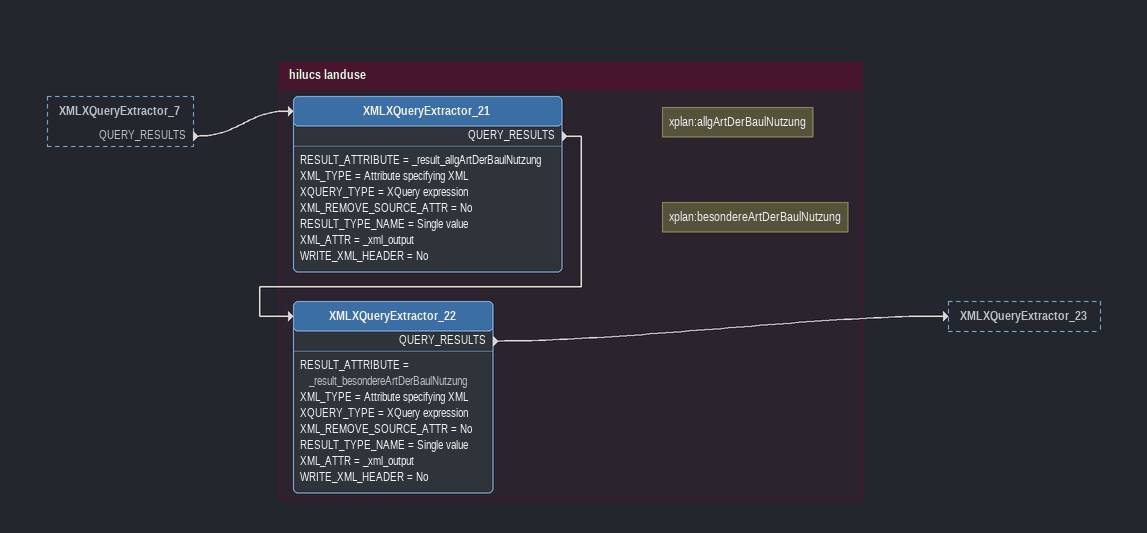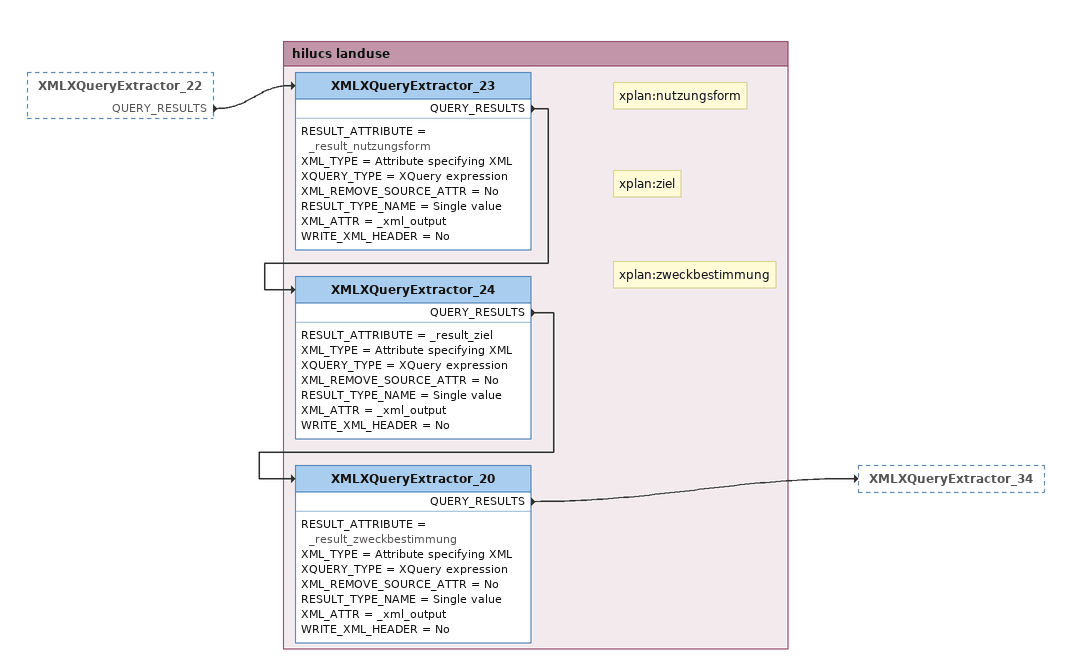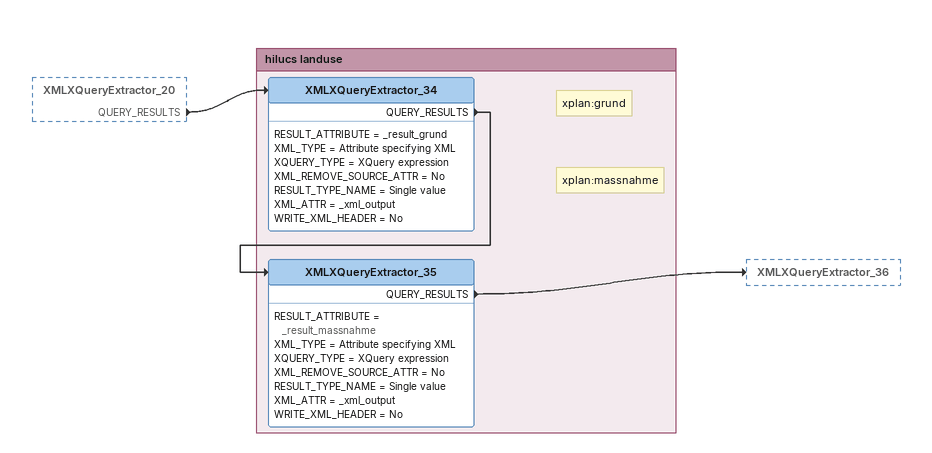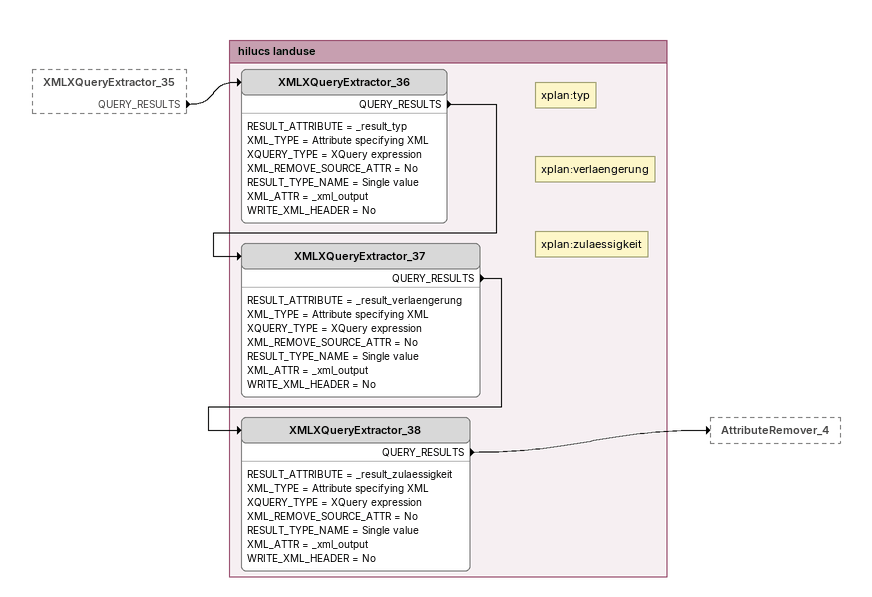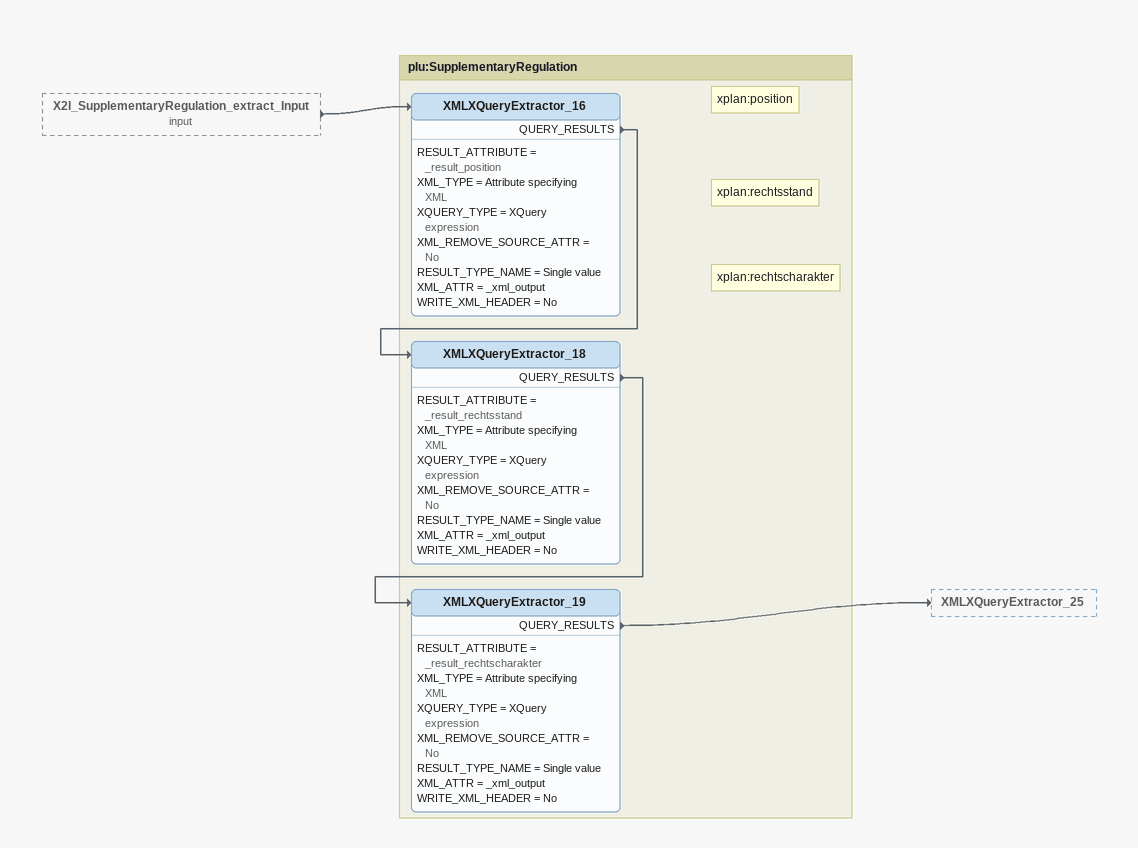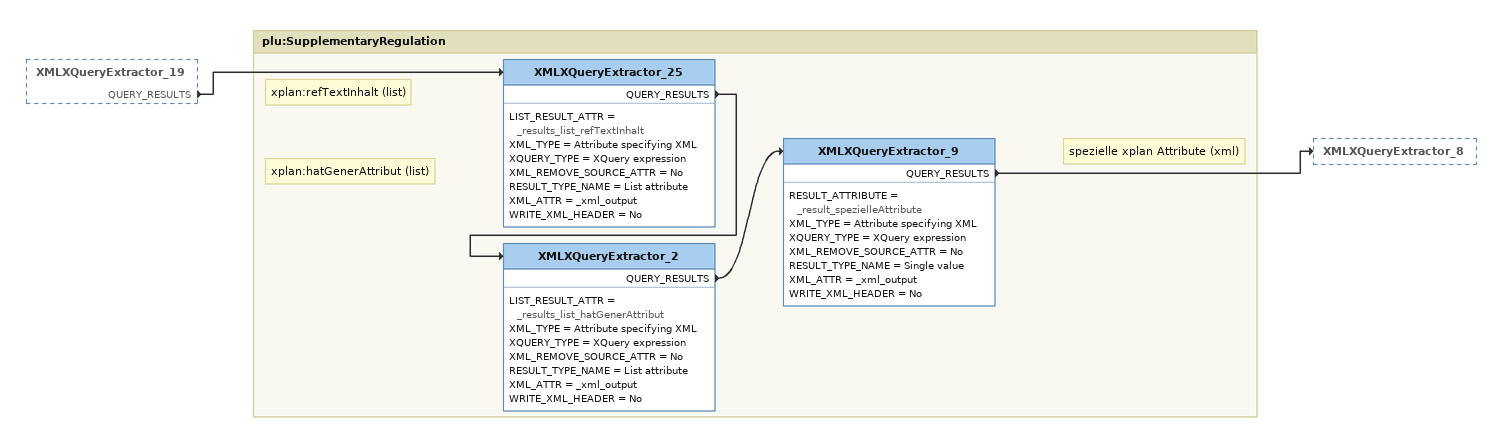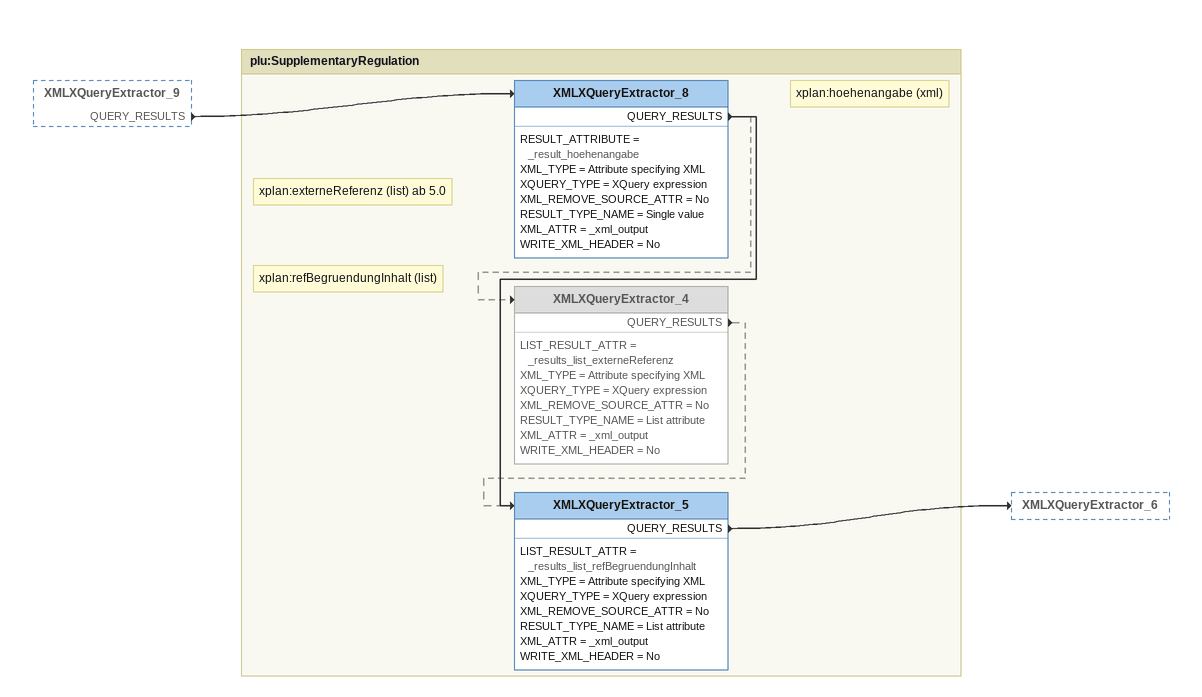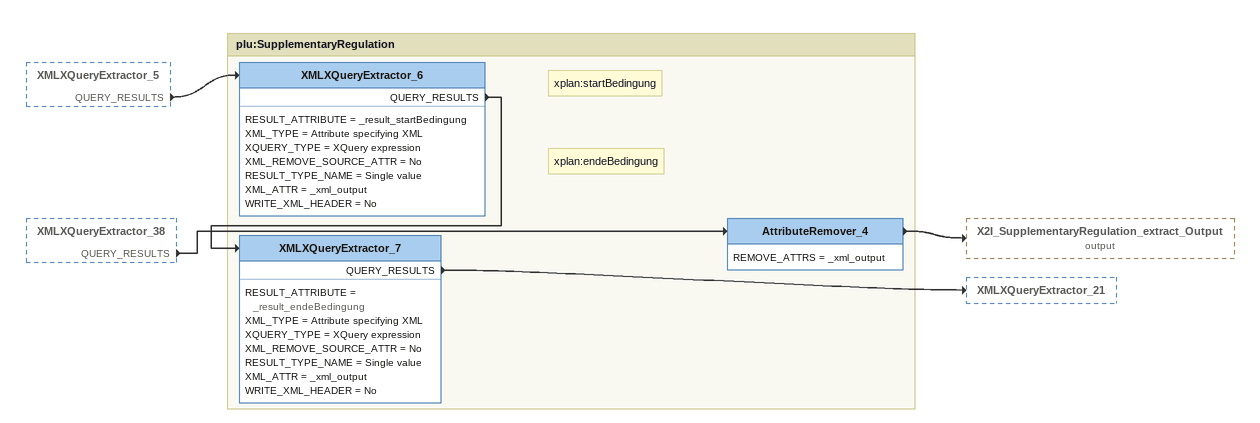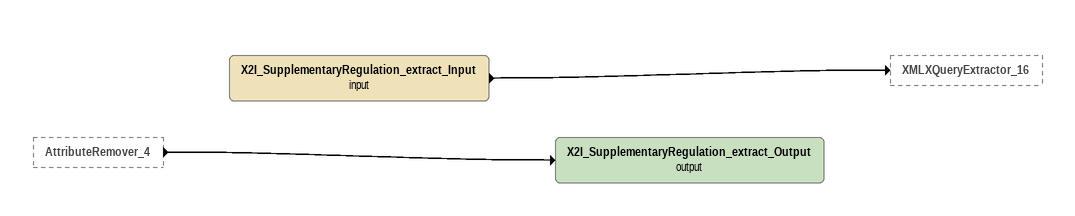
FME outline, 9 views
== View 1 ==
XMLXQueryExtractor_7 [outside]
    QUERY_RESULTS -> XMLXQueryExtractor_21

Bookmark: hilucs landuse
Note: xplan:allgArtDerBaulNutzung
XMLXQueryExtractor_21
    RESULT_ATTRIBUTE = _result_allgArtDerBaulNutzung
    XML_TYPE = Attribute specifying XML
    XQUERY_TYPE = XQuery expression
    XML_REMOVE_SOURCE_ATTR = No
    RESULT_TYPE_NAME = Single value
    XML_ATTR = _xml_output
    WRITE_XML_HEADER = No
    QUERY_RESULTS -> XMLXQueryExtractor_22
Note: xplan:besondereArtDerBaulNutzung
XMLXQueryExtractor_22
    RESULT_ATTRIBUTE = _result_besondereArtDerBaulNutzung
    XML_TYPE = Attribute specifying XML
    XQUERY_TYPE = XQuery expression
    XML_REMOVE_SOURCE_ATTR = No
    RESULT_TYPE_NAME = Single value
    XML_ATTR = _xml_output
    WRITE_XML_HEADER = No
    QUERY_RESULTS -> XMLXQueryExtractor_23

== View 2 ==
XMLXQueryExtractor_22 [outside]
    QUERY_RESULTS -> XMLXQueryExtractor_23

Bookmark: hilucs landuse
Note: xplan:nutzungsform
XMLXQueryExtractor_23
    RESULT_ATTRIBUTE = _result_nutzungsform
    XML_TYPE = Attribute specifying XML
    XQUERY_TYPE = XQuery expression
    XML_REMOVE_SOURCE_ATTR = No
    RESULT_TYPE_NAME = Single value
    XML_ATTR = _xml_output
    WRITE_XML_HEADER = No
    QUERY_RESULTS -> XMLXQueryExtractor_24
Note: xplan:ziel
XMLXQueryExtractor_24
    RESULT_ATTRIBUTE = _result_ziel
    XML_TYPE = Attribute specifying XML
    XQUERY_TYPE = XQuery expression
    XML_REMOVE_SOURCE_ATTR = No
    RESULT_TYPE_NAME = Single value
    XML_ATTR = _xml_output
    WRITE_XML_HEADER = No
    QUERY_RESULTS -> XMLXQueryExtractor_20
Note: xplan:zweckbestimmung
XMLXQueryExtractor_20
    RESULT_ATTRIBUTE = _result_zweckbestimmung
    XML_TYPE = Attribute specifying XML
    XQUERY_TYPE = XQuery expression
    XML_REMOVE_SOURCE_ATTR = No
    RESULT_TYPE_NAME = Single value
    XML_ATTR = _xml_output
    WRITE_XML_HEADER = No
    QUERY_RESULTS -> XMLXQueryExtractor_34

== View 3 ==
XMLXQueryExtractor_20 [outside]
    QUERY_RESULTS -> XMLXQueryExtractor_34

Bookmark: hilucs landuse
Note: xplan:grund
XMLXQueryExtractor_34
    RESULT_ATTRIBUTE = _result_grund
    XML_TYPE = Attribute specifying XML
    XQUERY_TYPE = XQuery expression
    XML_REMOVE_SOURCE_ATTR = No
    RESULT_TYPE_NAME = Single value
    XML_ATTR = _xml_output
    WRITE_XML_HEADER = No
    QUERY_RESULTS -> XMLXQueryExtractor_35
Note: xplan:massnahme
XMLXQueryExtractor_35
    RESULT_ATTRIBUTE = _result_massnahme
    XML_TYPE = Attribute specifying XML
    XQUERY_TYPE = XQuery expression
    XML_REMOVE_SOURCE_ATTR = No
    RESULT_TYPE_NAME = Single value
    XML_ATTR = _xml_output
    WRITE_XML_HEADER = No
    QUERY_RESULTS -> XMLXQueryExtractor_36

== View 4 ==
XMLXQueryExtractor_35 [outside]
    QUERY_RESULTS -> XMLXQueryExtractor_36

Bookmark: hilucs landuse
Note: xplan:typ
XMLXQueryExtractor_36
    RESULT_ATTRIBUTE = _result_typ
    XML_TYPE = Attribute specifying XML
    XQUERY_TYPE = XQuery expression
    XML_REMOVE_SOURCE_ATTR = No
    RESULT_TYPE_NAME = Single value
    XML_ATTR = _xml_output
    WRITE_XML_HEADER = No
    QUERY_RESULTS -> XMLXQueryExtractor_37
Note: xplan:verlaengerung
XMLXQueryExtractor_37
    RESULT_ATTRIBUTE = _result_verlaengerung
    XML_TYPE = Attribute specifying XML
    XQUERY_TYPE = XQuery expression
    XML_REMOVE_SOURCE_ATTR = No
    RESULT_TYPE_NAME = Single value
    XML_ATTR = _xml_output
    WRITE_XML_HEADER = No
    QUERY_RESULTS -> XMLXQueryExtractor_38
Note: xplan:zulaessigkeit
XMLXQueryExtractor_38
    RESULT_ATTRIBUTE = _result_zulaessigkeit
    XML_TYPE = Attribute specifying XML
    XQUERY_TYPE = XQuery expression
    XML_REMOVE_SOURCE_ATTR = No
    RESULT_TYPE_NAME = Single value
    XML_ATTR = _xml_output
    WRITE_XML_HEADER = No
    QUERY_RESULTS -> AttributeRemover_4

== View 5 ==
X2I_SupplementaryRegulation_extract_Input (input) [outside]
    -> XMLXQueryExtractor_16

Bookmark: plu:SupplementaryRegulation
Note: xplan:position
XMLXQueryExtractor_16
    RESULT_ATTRIBUTE = _result_position
    XML_TYPE = Attribute specifying XML
    XQUERY_TYPE = XQuery expression
    XML_REMOVE_SOURCE_ATTR = No
    RESULT_TYPE_NAME = Single value
    XML_ATTR = _xml_output
    WRITE_XML_HEADER = No
    QUERY_RESULTS -> XMLXQueryExtractor_18
Note: xplan:rechtsstand
XMLXQueryExtractor_18
    RESULT_ATTRIBUTE = _result_rechtsstand
    XML_TYPE = Attribute specifying XML
    XQUERY_TYPE = XQuery expression
    XML_REMOVE_SOURCE_ATTR = No
    RESULT_TYPE_NAME = Single value
    XML_ATTR = _xml_output
    WRITE_XML_HEADER = No
    QUERY_RESULTS -> XMLXQueryExtractor_19
Note: xplan:rechtscharakter
XMLXQueryExtractor_19
    RESULT_ATTRIBUTE = _result_rechtscharakter
    XML_TYPE = Attribute specifying XML
    XQUERY_TYPE = XQuery expression
    XML_REMOVE_SOURCE_ATTR = No
    RESULT_TYPE_NAME = Single value
    XML_ATTR = _xml_output
    WRITE_XML_HEADER = No
    QUERY_RESULTS -> XMLXQueryExtractor_25

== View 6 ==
XMLXQueryExtractor_19 [outside]
    QUERY_RESULTS -> XMLXQueryExtractor_25

Bookmark: plu:SupplementaryRegulation
Note: xplan:refTextInhalt (list)
XMLXQueryExtractor_25
    LIST_RESULT_ATTR = _results_list_refTextInhalt
    XML_TYPE = Attribute specifying XML
    XQUERY_TYPE = XQuery expression
    XML_REMOVE_SOURCE_ATTR = No
    RESULT_TYPE_NAME = List attribute
    XML_ATTR = _xml_output
    WRITE_XML_HEADER = No
    QUERY_RESULTS -> XMLXQueryExtractor_2
Note: xplan:hatGenerAttribut (list)
XMLXQueryExtractor_2
    LIST_RESULT_ATTR = _results_list_hatGenerAttribut
    XML_TYPE = Attribute specifying XML
    XQUERY_TYPE = XQuery expression
    XML_REMOVE_SOURCE_ATTR = No
    RESULT_TYPE_NAME = List attribute
    XML_ATTR = _xml_output
    WRITE_XML_HEADER = No
    QUERY_RESULTS -> XMLXQueryExtractor_9
Note: spezielle xplan Attribute (xml)
XMLXQueryExtractor_9
    RESULT_ATTRIBUTE = _result_spezielleAttribute
    XML_TYPE = Attribute specifying XML
    XQUERY_TYPE = XQuery expression
    XML_REMOVE_SOURCE_ATTR = No
    RESULT_TYPE_NAME = Single value
    XML_ATTR = _xml_output
    WRITE_XML_HEADER = No
    QUERY_RESULTS -> XMLXQueryExtractor_8

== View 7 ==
XMLXQueryExtractor_9 [outside]
    QUERY_RESULTS -> XMLXQueryExtractor_8

Bookmark: plu:SupplementaryRegulation
Note: xplan:hoehenangabe (xml)
XMLXQueryExtractor_8
    RESULT_ATTRIBUTE = _result_hoehenangabe
    XML_TYPE = Attribute specifying XML
    XQUERY_TYPE = XQuery expression
    XML_REMOVE_SOURCE_ATTR = No
    RESULT_TYPE_NAME = Single value
    XML_ATTR = _xml_output
    WRITE_XML_HEADER = No
    QUERY_RESULTS -> XMLXQueryExtractor_4 [off]
    QUERY_RESULTS -> XMLXQueryExtractor_5
Note: xplan:externeReferenz (list) ab 5.0
XMLXQueryExtractor_4 [off]
    LIST_RESULT_ATTR = _results_list_externeReferenz
    XML_TYPE = Attribute specifying XML
    XQUERY_TYPE = XQuery expression
    XML_REMOVE_SOURCE_ATTR = No
    RESULT_TYPE_NAME = List attribute
    XML_ATTR = _xml_output
    WRITE_XML_HEADER = No
    QUERY_RESULTS -> XMLXQueryExtractor_5 [off]
Note: xplan:refBegruendungInhalt (list)
XMLXQueryExtractor_5
    LIST_RESULT_ATTR = _results_list_refBegruendungInhalt
    XML_TYPE = Attribute specifying XML
    XQUERY_TYPE = XQuery expression
    XML_REMOVE_SOURCE_ATTR = No
    RESULT_TYPE_NAME = List attribute
    XML_ATTR = _xml_output
    WRITE_XML_HEADER = No
    QUERY_RESULTS -> XMLXQueryExtractor_6

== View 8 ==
XMLXQueryExtractor_5 [outside]
    QUERY_RESULTS -> XMLXQueryExtractor_6
XMLXQueryExtractor_38 [outside]
    QUERY_RESULTS -> AttributeRemover_4

Bookmark: plu:SupplementaryRegulation
Note: xplan:startBedingung
XMLXQueryExtractor_6
    RESULT_ATTRIBUTE = _result_startBedingung
    XML_TYPE = Attribute specifying XML
    XQUERY_TYPE = XQuery expression
    XML_REMOVE_SOURCE_ATTR = No
    RESULT_TYPE_NAME = Single value
    XML_ATTR = _xml_output
    WRITE_XML_HEADER = No
    QUERY_RESULTS -> XMLXQueryExtractor_7
Note: xplan:endeBedingung
XMLXQueryExtractor_7
    RESULT_ATTRIBUTE = _result_endeBedingung
    XML_TYPE = Attribute specifying XML
    XQUERY_TYPE = XQuery expression
    XML_REMOVE_SOURCE_ATTR = No
    RESULT_TYPE_NAME = Single value
    XML_ATTR = _xml_output
    WRITE_XML_HEADER = No
    QUERY_RESULTS -> XMLXQueryExtractor_21
AttributeRemover_4
    REMOVE_ATTRS = _xml_output
    -> X2I_SupplementaryRegulation_extract_Output (output)

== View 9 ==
AttributeRemover_4 [outside]
    -> X2I_SupplementaryRegulation_extract_Output (output)
X2I_SupplementaryRegulation_extract_Input (input)
    -> XMLXQueryExtractor_16
X2I_SupplementaryRegulation_extract_Output (output)
